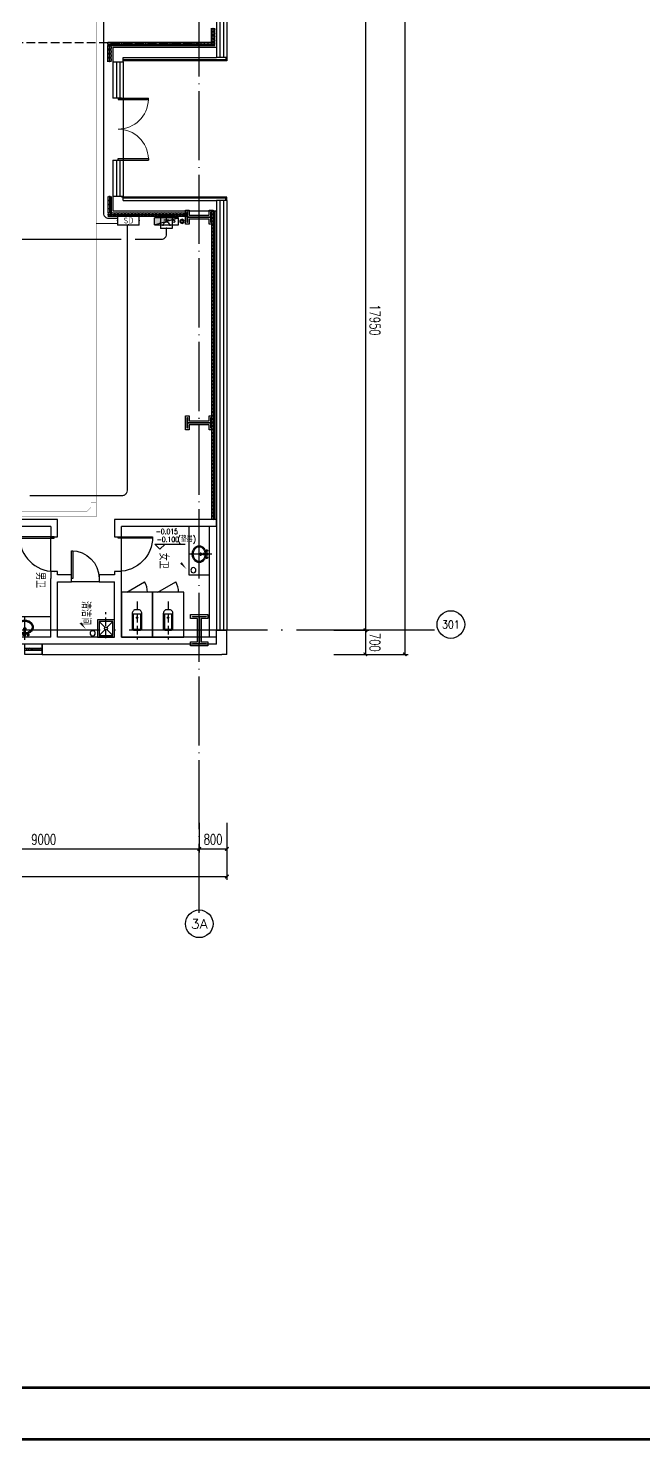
# Model space of a CAD drawing. Extents: x -1396510 to 1250330, y -1892470 to 1623980.
# Drawn here: x 814525 to 832344, y -1383328 to -1342457 of the extents above; entities that cross this region are included whole.
import ezdxf
from ezdxf.enums import TextEntityAlignment as Align

# ---------------------------------------------------------------- set-up
doc = ezdxf.new("R2010")
doc.units = 0
doc.header["$LTSCALE"] = 1000
doc.header["$MEASUREMENT"] = 0
for name, pattern in [('10平面$1$DOTE', [2.42, 2, -0.2, 0.02, -0.2]), ('DASH', [0.35, 0.25, -0.1]), ('DOTE', [2.42, 2, -0.2, 0.02, -0.2])]:
    doc.linetypes.add(name, pattern=pattern)
doc.layers.get('Defpoints').update_dxf_attribs({"color": 210})
for name, color, linetype in [('0-cxFrame', 155, 'Continuous'), ('10平面$0$WINDOW', 4, 'Continuous'), ('10平面$1$A-AXIS-DOTE', 14, '10平面$1$DOTE'), ('A-AXIS-D', 1, 'Continuous'), ('A-AXIS-DOTE', 14, 'DOTE'), ('A-AXIS-SYMB', 3, 'Continuous'), ('A-CURTAIN', 134, 'Continuous'), ('A-HATCH-2', 251, 'Continuous'), ('A-HRAIL', 173, 'Continuous'), ('A-LIN-V', 9, 'Continuous'), ('A-TEXT', 61, 'Continuous'), ('A-WC', 223, 'Continuous'), ('A-WINDOW', 140, 'Continuous'), ('AS-COLN', 6, 'Continuous'), ('AS-WALL', 40, 'Continuous'), ('CABLETRAY_FIRE', 1, 'DASH'), ('CURTWALL', 4, 'Continuous'), ('EQUIP-消防', 3, 'Continuous'), ('EQUIP-箱柜', 3, 'Continuous'), ('SB_ZF消火栓', 10, 'Continuous'), ('SB_ZF消火栓M', 10, 'Continuous'), ('WINDOW', 4, 'Continuous'), ('WIRE-照明', 1, 'Continuous'), ('建-标高', 3, 'Continuous'), ('建-门', 4, 'Continuous')]:
    doc.layers.add(name, color=color, linetype=linetype)
doc.layers.add('0-cxText', color=131, linetype='Continuous', lineweight=25)
doc.layers.add('LG-ZF消防', color=1, linetype='Continuous', lineweight=60)
doc.layers.add('A-云线2', color=3, linetype='Continuous', plot=False)
doc.styles.add('_TCH_AXIS', font='COMPLEX', dxfattribs={"bigfont": 'GBCBIG'})
doc.styles.add('_TCH_DIM_T3', font='SIMPLEX', dxfattribs={"width": 0.705882, "bigfont": 'GBCBIG'})
doc.styles.add('_TCH_WINDOW', font='SIMPLEX', dxfattribs={"height": 3.5, "bigfont": 'GBCBIG'})
doc.styles.add('_TEL_ATTDEF', font='GBENOR', dxfattribs={"width": 0.8, "height": 3, "bigfont": 'GBCBIG'})
doc.styles.add('_TEL_DIM', font='SIMPLEX', dxfattribs={"width": 0.8, "height": 3.5, "bigfont": 'HZTXT'})
doc.styles.add('A-DIM_T3', font='SIMPLEX', dxfattribs={"width": 0.705882, "bigfont": 'GBCBIG'})
doc.styles.add('A-STANDARD', font='SIMPLEX', dxfattribs={"bigfont": 'GBCBIG'})
doc.styles.add('cx_tuming', font='simhei.ttf')
doc.styles.add('cx_tuqian1', font='')
doc.styles.get("Standard").update_dxf_attribs({"font": 'gbenor.shx', "bigfont": 'gbcbig.shx'})
doc.styles.add('TG_LINETYPE', font='SIMPLEX', dxfattribs={"width": 0.8, "height": 3, "bigfont": 'HZTXT'})
doc.styles.add('黑体', font='simhei.ttf', dxfattribs={"height": 12})
doc.styles.get('cx_tuqian1').set_extended_font_data('SimSun')
doc.linetypes.add('TG_XP', pattern='A,1,-0.3,["XP",TG_LINETYPE,S=0.1,R=0,X=-0.6,Y=-0.15],0', length=1.3)
doc.dimstyles.new('_TCH_ARCH&&100', dxfattribs={"dimtxt": 297.5, "dimasz": 100, "dimexe": 100, "dimexo": 100, "dimgap": 126.25, "dimtad": 1, "dimdec": 0, "dimzin": 0, "dimdsep": 46, "dimtxsty": '_TCH_DIM_T3', "dimblk": 'ARCHTICK', "dimcen": 0.09, "dimclrt": 7, "dimazin": 2, "dimtfac": 1, "dimtdec": 0, "dimtix": 1, "dimtmove": 2, "dimatfit": 3, "dimfxl": 0, "dimtolj": 1, "dimtzin": 0, "dimarcsym": 0})
doc.dimstyles.new('A-DIM&&100', dxfattribs={"dimtxt": 297.5, "dimasz": 100, "dimexe": 100, "dimexo": 100, "dimgap": 126.25, "dimtad": 1, "dimdec": 0, "dimzin": 0, "dimdsep": 46, "dimtxsty": 'A-DIM_T3', "dimblk": 'ARCHTICK', "dimcen": 0.09, "dimclrt": 7, "dimazin": 2, "dimtfac": 1, "dimtdec": 0, "dimtix": 1, "dimtmove": 2, "dimatfit": 3, "dimfxl": 0, "dimtolj": 1, "dimtzin": 0, "dimarcsym": 0})

# ---------------------------------------------------------------- blocks, each defined once
blk = doc.blocks.new('_ArchTick')
at = {"color": 0, "linetype": 'ByBlock', "const_width": 0.4}
blk.add_lwpolyline([(-0.5, -0.5), (0.5, 0.5)], dxfattribs=at)
blk = doc.blocks.new('*D507')
at = {"layer": 'A-AXIS-D', "color": 0, "lineweight": -2, "transparency": 16777216}
for p, q in [((187894, -53850), (188910, -53850)), ((188810, -53850), (188810, -71800)), ((187894, -71800), (188910, -71800))]:
    blk.add_line(p, q, dxfattribs=at)
at = {"layer": 'Defpoints', "color": 0, "transparency": 16777216}
for p in [(187794, -53850), (187794, -71800), (188810, -71800)]:
    blk.add_point(p, dxfattribs=at)
at = {"layer": 'A-AXIS-D', "color": 0, "lineweight": -2, "transparency": 16777216, "xscale": 100, "yscale": 100, "zscale": 100}
for p, rotation in [((188810, -53850), 90), ((188810, -71800), 270)]:
    blk.add_blockref('_ArchTick', p, dxfattribs=dict(at, rotation=rotation))
at = {"layer": 'A-AXIS-D', "color": 7, "transparency": 16777216, "insert": (189085, -62825), "char_height": 297.5, "attachment_point": 5, "rotation": 270, "style": 'A-DIM_T3'}
blk.add_mtext('\\A1;17950', dxfattribs=at)
blk = doc.blocks.new('*D508')
at = {"layer": 'A-AXIS-D', "color": 0, "lineweight": -2, "transparency": 16777216}
for p, q in [((187894, -71800), (188910, -71800)), ((188810, -71800), (188810, -72500)), ((187894, -72500), (188910, -72500))]:
    blk.add_line(p, q, dxfattribs=at)
at = {"layer": 'Defpoints', "color": 0, "transparency": 16777216}
for p in [(187794, -71800), (187794, -72500), (188810, -72500)]:
    blk.add_point(p, dxfattribs=at)
at = {"layer": 'A-AXIS-D', "color": 0, "lineweight": -2, "transparency": 16777216, "xscale": 100, "yscale": 100, "zscale": 100}
for p, rotation in [((188810, -71800), 90), ((188810, -72500), 270)]:
    blk.add_blockref('_ArchTick', p, dxfattribs=dict(at, rotation=rotation))
at = {"layer": 'A-AXIS-D', "color": 7, "transparency": 16777216, "insert": (189085, -72150), "char_height": 297.5, "attachment_point": 5, "rotation": 270, "style": 'A-DIM_T3'}
blk.add_mtext('\\A1;700', dxfattribs=at)
blk = doc.blocks.new('清洁间')
at = {"layer": 'A-AXIS-DOTE', "color": 0, "linetype": 'DASH'}
blk.add_lwpolyline([(2044571, 1694020), (2045331, 1694020)], dxfattribs=at)
at = {"layer": 'A-WC', "color": 0}
for points in [[(2045106, 1693770), (2045106, 1694270), (2044606, 1694270), (2044606, 1693770)], [(2045056, 1693820), (2045056, 1694220), (2044656, 1694220), (2044656, 1693820)]]:
    blk.add_lwpolyline(points, close=True, dxfattribs=at)
for points in [[(2044828, 1694048), (2044656, 1694220)], [(2044884, 1694048), (2045056, 1694220)], [(2044656, 1693820), (2044828, 1693991)], [(2045056, 1693820), (2044884, 1693991)]]:
    blk.add_lwpolyline(points, dxfattribs=at)
blk.add_circle((2044856, 1694020), 40, dxfattribs=at)
blk = doc.blocks.new('厕卫')
at = {"layer": 'A-AXIS-DOTE', "color": 0, "linetype": 'DASH'}
blk.add_line((50, -823), (50, 272), dxfattribs=at)
at = {"layer": 'A-WC', "color": 0}
for p, q in [((-60, -40), (-60, -470)), ((150, -30), (-50, -30)), ((160, -470), (160, -40)), ((190, -470), (-90, -470)), ((350, -1097), (-170, -1397))]:
    blk.add_line(p, q, dxfattribs=at)
blk.add_lwpolyline([(-400, 203), (-400, -1097), (500, -1097), (500, 203)], close=True, dxfattribs=at)
blk.add_lwpolyline([(190, -40, 0.414214), (150, 0), (-50, 0, 0.414214), (-90, -40), (-90, -480, 0.414214), (20, -590), (80, -590, 0.414214), (190, -480)], format="xyb", close=True, dxfattribs=at)
blk.add_circle((50, -359), 20, dxfattribs=at)
for centre, radius, start, end in [((-50, -40), 10, 90, 180), ((150, -40), 10, 0, 90), ((350, -1097), 600, 180, 209.9999)]:
    blk.add_arc(centre, radius, start, end, dxfattribs=at)
for p in [(50, 0), (50, -359)]:
    blk.add_point(p, dxfattribs=at)
blk = doc.blocks.new('$lvtry$00000224')
at = {"color": 0}
for p, q in [((-363, 0), (-363, -300)), ((-338, 0), (-363, 0)), ((-338, -300), (-363, -300)), ((-338, 0), (-338, -300)), ((337, 0), (337, -300)), ((362, 0), (337, 0)), ((362, -300), (337, -300)), ((362, 0), (362, -300))]:
    blk.add_line(p, q, dxfattribs=at)
at = {"color": 0, "elevation": 0}
blk.add_lwpolyline([(-205, -131), (-205, 0), (205, 0), (205, -131, 0.268068), (51, -263, -0.317765), (0, -300, -0.317765), (-51, -263, 0.268068)], format="xyb", close=True, dxfattribs=at)
at = {"color": 0}
blk.add_circle((0, -182, 0), 20, dxfattribs=at)
for centre, radius, start, end in [((-152, -115, 0), 10, 114.1084, 248.1394), ((5, -466, 0), 395, 66.6675, 114.1084), ((-243, -341, 0), 233, 19.2639, 68.1394), ((0, -256, 0), 24, 199.2639, 269.4998), ((0, -256, 0), 24, 270.5002, 340.7361), ((243, -341, 0), 233, 110.4941, 160.7361), ((158, -113, 0), 10, 290.4941, 66.6675)]:
    blk.add_arc(centre, radius, start, end, dxfattribs=at)
blk.add_point((0, -182, 0), dxfattribs=at)
at = {"layer": 'A-AXIS-DOTE', "color": 0}
blk.add_lwpolyline([(0, 153), (0, -367)], dxfattribs=at)
blk = doc.blocks.new('小便器')
at = {"layer": 'A-WC', "color": 8, "xscale": -1, "rotation": 89.99999999999999}
blk.add_blockref('$lvtry$00000224', (2044606, 1695654), dxfattribs=at)
blk = doc.blocks.new('45345')
at = {"layer": 'A-WC'}
h = blk.add_hatch(dxfattribs=at)
h.set_pattern_fill('ANSI31', color=0, scale=10)
h.set_pattern_definition([(30, (40598742844.535, 3385776346.45), (-7.9375, 13.74815), [])])
edge = h.paths.add_edge_path()
edge.add_arc((40598742441.347763, 3385774511.717568), 50, 0, 360)
at = {"layer": 'A-WC', "color": 0}
blk.add_circle((40598742441.347763, 3385774511.717568), 50, dxfattribs=at)
blk = doc.blocks.new('343243')
at = {"layer": '10平面$1$A-AXIS-DOTE', "color": 0}
blk.add_lwpolyline([(-137039, 783550), (-137039, 784210)], dxfattribs=at)
at = {"layer": 'A-WC', "color": 0}
for p, q in [((-137039, 783830), (-137039, 783920)), ((-137176, 783694), (-137103, 783694)), ((-137139, 783657), (-137139, 783731)), ((-137084, 783875), (-136994, 783875)), ((-137071, 783707), (-137056, 783814)), ((-137064, 783668), (-137071, 783707)), ((-137064, 783668), (-137056, 783814)), ((-137064, 783668), (-137014, 783668)), ((-137063, 783687), (-137015, 783687)), ((-137056, 783814), (-137022, 783814)), ((-137056, 783804), (-137022, 783804)), ((-137014, 783668), (-137022, 783814)), ((-137008, 783707), (-137022, 783814)), ((-137014, 783668), (-137008, 783707)), ((-136976, 783694), (-136903, 783694)), ((-136939, 783657), (-136939, 783731))]:
    blk.add_line(p, q, dxfattribs=at)
for points in [[(-137069, 783721, -0.055034), (-137132, 783735, -0.088849), (-137208, 783776, -0.104988), (-137263, 783843, -0.12017), (-137282, 783920, -0.12017), (-137263, 783997, -0.104988), (-137208, 784064, -0.088849), (-137132, 784105, -0.080052), (-137039, 784120, -0.080052)], [(-137065, 783751, -0.056066), (-137123, 783763, -0.088849), (-137190, 783800, -0.104988), (-137237, 783857, -0.12017), (-137252, 783920, -0.12017), (-137237, 783983, -0.104988), (-137190, 784040, -0.088849), (-137123, 784077, -0.080052), (-137039, 784090, -0.080052)], [(-137039, 784120, -0.080052), (-136946, 784105, -0.088849), (-136870, 784064, -0.104988), (-136815, 783997, -0.12017), (-136796, 783920, -0.12017), (-136815, 783843, -0.104988), (-136870, 783776, -0.088849), (-136946, 783735, -0.055034), (-137010, 783721, -0.080052)], [(-137039, 784090, -0.080052), (-136956, 784077, -0.088849), (-136889, 784040, -0.104988), (-136842, 783983, -0.12017), (-136826, 783920, -0.12017), (-136842, 783857, -0.104988), (-136889, 783800, -0.088849), (-136956, 783763, -0.056066), (-137014, 783751, -0.080052)]]:
    blk.add_lwpolyline(points, format="xyb", dxfattribs=at)
for centre, radius in [((-137039, 783875), 30), ((-137139, 783694), 25), ((-137139, 783694), 15), ((-137039, 783875), 20), ((-136939, 783694), 25), ((-136939, 783694), 15)]:
    blk.add_circle(centre, radius, dxfattribs=at)
for centre, start, end in [((-137040, 783695), 80.5252, 279.4748), ((-137038, 783695), 260.5252, 99.4748)]:
    blk.add_arc(centre, 7.19, start, end, dxfattribs=at)
blk = doc.blocks.new('*U14')
at = {"color": 0}
blk.add_lwpolyline([(500, 0), (500, 1000), (460, 1000), (460, 0)], close=True, dxfattribs=at)
blk.add_arc((500, 0), 1000, 90, 180, dxfattribs=at)
blk = doc.blocks.new('*U13')
at = {"color": 0, "xscale": 0.001, "yscale": 0.001, "zscale": 0.001}
blk.add_blockref('*U14', (0, 0), dxfattribs=at)
blk = doc.blocks.new('*U16')
at = {"color": 0}
blk.add_lwpolyline([(400, 0), (400, 800), (360, 800), (360, 0)], close=True, dxfattribs=at)
blk.add_arc((400, 0), 800, 90, 180, dxfattribs=at)
blk = doc.blocks.new('*U15')
at = {"color": 0, "xscale": 0.00125, "yscale": 0.00125, "zscale": 0.00125}
blk.add_blockref('*U16', (0, 0), dxfattribs=at)
blk = doc.blocks.new('G$CA7A27C8F')
at = {"layer": 'A-AXIS-DOTE', "color": 8}
blk.add_lwpolyline([(2222, -4363), (1702, -4363)], dxfattribs=at)
at = {"layer": 'A-AXIS-SYMB', "color": 8}
for points in [[(-426, 1047, 0, 0, 0), (104, 1517, 0, 64, 0), (-76, 1358, 0, 0, 0)], [(1310, -1863, 0, 0, 0), (1840, -1393, 0, 64, 0), (1660, -1552, 0, 0, 0)], [(364, -3083, 0, 0, 0), (980, -3473, 0, 64, 0), (777, -3344, 0, 0, 0)]]:
    blk.add_lwpolyline(points, format="xyseb", dxfattribs=at)
at = {"layer": 'A-LIN-V', "color": 8}
blk.add_line((2070, 2187), (-1130, 2187), dxfattribs=at)
at = {"layer": 'A-WC', "color": 8}
for p, q in [((1470, -3913), (1470, -2413)), ((2070, -4700), (1770, -4700)), ((1770, -4700), (1770, -4725)), ((2070, -4725), (1770, -4725))]:
    blk.add_line(p, q, dxfattribs=at)
at = {"layer": 'A-WC'}
blk.add_line((2070, -4700), (2070, -4725), dxfattribs=at)
at = {"layer": 'A-WC', "color": 8}
blk.add_lwpolyline([(-1130, 1587), (270, 1587), (270, 2187), (270, 2187)], dxfattribs=at)
at = {"layer": 'A-WC', "color": 8, "elevation": 0}
blk.add_lwpolyline([(1939, -4568), (2070, -4568), (2070, -4158), (1939, -4158, -0.268068), (1806, -4312, 0.317765), (1770, -4363, 0.317765), (1806, -4414, -0.268068)], format="xyb", close=True, dxfattribs=at)
at = {"layer": 'A-WC', "color": 8}
blk.add_circle((1888, -4363, 0), 20, dxfattribs=at)
for centre, radius, start, end in [((1814, -4363, 0), 24, 109.2639, 179.4998), ((1814, -4363, 0), 24, 180.5002, 250.7361), ((1729, -4120, 0), 233, 289.2639, 339.5059), ((1729, -4606, 0), 233, 21.8606, 70.7361), ((1957, -4205, 0), 10, 23.3325, 159.5059), ((1603, -4358, 0), 395, 335.8916, 23.3325), ((1955, -4515, 0), 10, 201.8606, 335.8916)]:
    blk.add_arc(centre, radius, start, end, dxfattribs=at)
blk.add_point((1888, -4363, 0), dxfattribs=at)
at = {"layer": 'AS-WALL'}
for p, q in [((-1330, 2387), (-1330, -563)), ((-1130, 2387), (-1330, 2387)), ((-1130, 2387), (-1130, -363)), ((2070, 2387), (2070, -363)), ((2270, 2387), (2070, 2387)), ((2270, 2387), (2270, -463)), ((-830, -363), (-1130, -363)), ((-830, -563), (-830, -363)), ((370, -363), (170, -363)), ((170, -363), (170, -563)), ((2070, -363), (370, -363)), ((-1330, -563), (-830, -563)), ((170, -563), (270, -563)), ((270, -563), (270, -1013)), ((470, -1013), (470, -563)), ((2070, -563), (470, -563)), ((2070, -563), (2070, -2213)), ((2270, -463), (2270, -2313)), ((270, -1013), (470, -1013)), ((470, -1813), (270, -1813)), ((270, -1813), (270, -2213)), ((470, -2213), (470, -1813)), ((-1330, -2213), (-1330, -3963)), ((-830, -2213), (-1330, -2213)), ((-1130, -2413), (-1130, -3913)), ((-1130, -2413), (-830, -2413)), ((-830, -2413), (-830, -2213)), ((270, -2213), (170, -2213)), ((170, -2213), (170, -2413)), ((170, -2413), (370, -2413)), ((2070, -2413), (370, -2413)), ((2070, -2213), (470, -2213)), ((2070, -2413), (2070, -3913)), ((2270, -2313), (2270, -3963)), ((-1330, -3963), (-1330, -7213)), ((170, -3913), (-1130, -3913)), ((170, -4013), (-1130, -4013)), ((-1130, -4013), (-1130, -7013)), ((170, -4013), (170, -3913)), ((2070, -3913), (1470, -3913)), ((1470, -4013), (1470, -3913)), ((2070, -4013), (1470, -4013)), ((2070, -4013), (2070, -7013)), ((2270, -3963), (2270, -7213)), ((2270, -7213), (-1330, -7213)), ((2070, -7013), (-1130, -7013))]:
    blk.add_line(p, q, dxfattribs=at)
at = {"layer": '建-门'}
for p, q in [((170, -363), (-830, -363)), ((470, -1013), (470, -1813)), ((170, -2413), (-830, -2413))]:
    blk.add_line(p, q, dxfattribs=at)
at = {"color": 8}
for name, p, rotation in [('厕卫', (1866, 1037), 270), ('厕卫', (1866, 137), 270), ('厕卫', (-928, -4513), 90), ('小便器', (2046676, 1690591), 180), ('厕卫', (-928, -5413), 90), ('小便器', (2046676, 1689891), 180), ('厕卫', (-928, -6313), 90), ('小便器', (2046676, 1689191), 180)]:
    blk.add_blockref(name, p, dxfattribs=dict(at, rotation=rotation))
at = {"layer": 'A-HRAIL', "color": 8, "rotation": 180}
blk.add_blockref('清洁间', (2046676, 1693207), dxfattribs=at)
at = {"layer": 'A-LIN-V', "color": 8, "xscale": -1.5, "yscale": 1.5, "zscale": 1.5}
for p in [(60898113797, -5078660050), (60898115621, -5078662967), (60898115232, -5078665548)]:
    blk.add_blockref('45345', p, dxfattribs=at)
at = {"layer": 'A-WINDOW', "color": 8}
for p, rotation in [((-137370, 785805), 180), ((785700, 133876), 90)]:
    blk.add_blockref('343243', p, dxfattribs=dict(at, rotation=rotation))
at = {"layer": '建-门'}
for name, p, xscale, yscale, zscale, rotation in [('*U13', (-330, -463), 1000, -1000, 199.9999999999999, 180.0000000000208), ('*U15', (370, -1413), 800, -800, 199.9999999999998, 270), ('*U13', (-330, -2313), 1000, 1000, 200, 180.0000000000208)]:
    blk.add_blockref(name, p, dxfattribs=dict(at, xscale=xscale, yscale=yscale, zscale=zscale, rotation=rotation))
at = {"layer": 'A-TEXT', "color": 8, "style": '_TCH_WINDOW'}
for s, p in [('女卫', (-372, 733)), ('清洁间', (1028, -1515)), ('男卫', (191, -2836))]:
    blk.add_text(s, height=231.5, dxfattribs=at).set_placement(p)
blk = doc.blocks.new('4324324')
at = {"layer": 'A-HATCH-2', "color": 8, "linetype": 'DASH'}
blk.add_line((-313054, 565920), (-128854, 565920), dxfattribs=at)
blk = doc.blocks.new('w42343243')
at = {"layer": 'A-HATCH-2', "color": 8}
blk.add_lwpolyline([(-165104, 621070), (-164604, 621070), (-164604, 620958), (-164800, 620958), (-164800, 620282), (-164604, 620282), (-164604, 620170), (-165104, 620170), (-165104, 620282), (-164908, 620282), (-164908, 620958), (-165104, 620958)], close=True, dxfattribs=at)
at = {"layer": 'AS-COLN', "color": 3}
blk.add_lwpolyline([(-165054, 621020), (-164654, 621020), (-164654, 621008), (-164850, 621008), (-164850, 620232), (-164654, 620232), (-164654, 620220), (-165054, 620220), (-165054, 620232), (-164858, 620232), (-164858, 621008), (-165054, 621008)], close=True, dxfattribs=at)
blk = doc.blocks.new('nt66')
at = {"layer": 'A-HATCH-2', "color": 8}
blk.add_lwpolyline([(-195840, 766870), (-195440, 766870), (-195440, 766758), (-195586, 766758), (-195586, 766182), (-195440, 766182), (-195440, 766070), (-195840, 766070), (-195840, 766182), (-195694, 766182), (-195694, 766758), (-195840, 766758)], close=True, dxfattribs=at)
at = {"layer": 'AS-COLN'}
blk.add_lwpolyline([(-195790, 766820), (-195490, 766820), (-195490, 766808), (-195636, 766808), (-195636, 766132), (-195490, 766132), (-195490, 766120), (-195790, 766120), (-195790, 766132), (-195644, 766132), (-195644, 766808), (-195790, 766808)], close=True, dxfattribs=at)
blk = doc.blocks.new('42343')
at = {"rotation": 270}
for p in [(-895324, 365230), (-895324, 359280)]:
    blk.add_blockref('nt66', p, dxfattribs=at)
at = {"layer": 'A-WINDOW'}
blk.add_blockref('w42343243', (36000, -71700), dxfattribs=at)
blk = doc.blocks.new('A$C5D961328')
at = {"layer": 'SB_ZF消火栓'}
blk.add_hatch(color=256, dxfattribs=at).paths.add_polyline_path([(0, 40), (700, 40), (700, 240)])
for p, q in [((700, 240), (0, 240)), ((0, 240), (0, 40)), ((700, 240), (0, 40)), ((0, 40), (700, 40)), ((700, 240), (700, 40))]:
    blk.add_line(p, q, dxfattribs=at)
at = {"layer": 'SB_ZF消火栓', "color": 1}
blk.add_circle((140, 140), 32.5, dxfattribs=at)
blk = doc.blocks.new('we42342343234')
at = {"layer": 'LG-ZF消防'}
blk.add_circle((-129354, 560750), 50, dxfattribs=at)
at = {"layer": 'SB_ZF消火栓M', "rotation": 180}
blk.add_blockref('A$C5D961328', (-129454, 560890), dxfattribs=at)
blk = doc.blocks.new('*D5819')
at = {"layer": 'A-AXIS-D', "color": 0, "lineweight": -2, "transparency": 16777216}
for p, q in [((175000, -77370), (175000, -78228)), ((184000, -77370), (184000, -78228)), ((175000, -78128), (184000, -78128))]:
    blk.add_line(p, q, dxfattribs=at)
at = {"layer": 'Defpoints', "color": 0, "transparency": 16777216}
for p in [(175000, -77270), (184000, -77270), (184000, -78128)]:
    blk.add_point(p, dxfattribs=at)
at = {"layer": 'A-AXIS-D', "color": 0, "lineweight": -2, "transparency": 16777216, "xscale": 100, "yscale": 100, "zscale": 100, "rotation": 180}
blk.add_blockref('_ArchTick', (175000, -78128), dxfattribs=at)
at = {"layer": 'A-AXIS-D', "color": 0, "lineweight": -2, "transparency": 16777216, "xscale": 100, "yscale": 100, "zscale": 100}
blk.add_blockref('_ArchTick', (184000, -78128), dxfattribs=at)
at = {"layer": 'A-AXIS-D', "color": 7, "transparency": 16777216, "insert": (179500, -77853), "char_height": 297.5, "attachment_point": 5, "style": '_TCH_DIM_T3'}
blk.add_mtext('\\A1;9000', dxfattribs=at)
blk = doc.blocks.new('*D5820')
at = {"layer": 'A-AXIS-D', "color": 0, "lineweight": -2, "transparency": 16777216}
for p, q in [((184000, -77370), (184000, -78228)), ((184800, -77370), (184800, -78228)), ((184000, -78128), (184800, -78128))]:
    blk.add_line(p, q, dxfattribs=at)
at = {"layer": 'Defpoints', "color": 0, "transparency": 16777216}
for p in [(184000, -77270), (184800, -77270), (184800, -78128)]:
    blk.add_point(p, dxfattribs=at)
at = {"layer": 'A-AXIS-D', "color": 0, "lineweight": -2, "transparency": 16777216, "xscale": 100, "yscale": 100, "zscale": 100, "rotation": 180}
blk.add_blockref('_ArchTick', (184000, -78128), dxfattribs=at)
at = {"layer": 'A-AXIS-D', "color": 0, "lineweight": -2, "transparency": 16777216, "xscale": 100, "yscale": 100, "zscale": 100}
blk.add_blockref('_ArchTick', (184800, -78128), dxfattribs=at)
at = {"layer": 'A-AXIS-D', "color": 7, "transparency": 16777216, "insert": (184400, -77853), "char_height": 297.5, "attachment_point": 5, "style": '_TCH_DIM_T3'}
blk.add_mtext('\\A1;800', dxfattribs=at)
blk = doc.blocks.new('*D5829')
at = {"layer": 'A-AXIS-D', "color": 0, "lineweight": -2, "transparency": 16777216}
for p, q in [((188154, 700), (190050, 700)), ((189950, 700), (189950, -72500)), ((188154, -72500), (190050, -72500))]:
    blk.add_line(p, q, dxfattribs=at)
at = {"layer": 'Defpoints', "color": 0, "transparency": 16777216}
for p in [(188054, 700), (188054, -72500), (189950, -72500)]:
    blk.add_point(p, dxfattribs=at)
at = {"layer": 'A-AXIS-D', "color": 0, "lineweight": -2, "transparency": 16777216, "xscale": 100, "yscale": 100, "zscale": 100}
for p, rotation in [((189950, 700), 90), ((189950, -72500), 270)]:
    blk.add_blockref('_ArchTick', p, dxfattribs=dict(at, rotation=rotation))
at = {"layer": 'A-AXIS-D', "color": 7, "transparency": 16777216, "insert": (190225, -35900), "char_height": 297.5, "attachment_point": 5, "rotation": 270, "style": '_TCH_DIM_T3'}
blk.add_mtext('\\A1;73200', dxfattribs=at)
blk = doc.blocks.new('*D5830')
at = {"layer": 'A-AXIS-D', "color": 0, "lineweight": -2, "transparency": 16777216}
for p, q in [((-900, -77470), (-900, -79028)), ((184800, -77470), (184800, -79028)), ((-900, -78928), (184800, -78928))]:
    blk.add_line(p, q, dxfattribs=at)
at = {"layer": 'Defpoints', "color": 0, "transparency": 16777216}
for p in [(-900, -77370), (184800, -77370), (184800, -78928)]:
    blk.add_point(p, dxfattribs=at)
at = {"layer": 'A-AXIS-D', "color": 0, "lineweight": -2, "transparency": 16777216, "xscale": 100, "yscale": 100, "zscale": 100, "rotation": 180}
blk.add_blockref('_ArchTick', (-900, -78928), dxfattribs=at)
at = {"layer": 'A-AXIS-D', "color": 0, "lineweight": -2, "transparency": 16777216, "xscale": 100, "yscale": 100, "zscale": 100}
blk.add_blockref('_ArchTick', (184800, -78928), dxfattribs=at)
at = {"layer": 'A-AXIS-D', "color": 7, "transparency": 16777216, "insert": (91950, -78653), "char_height": 297.5, "attachment_point": 5, "style": '_TCH_DIM_T3'}
blk.add_mtext('\\A1;185700', dxfattribs=at)
blk = doc.blocks.new('*U52')
at = {"color": 0}
for p, q in [((-250, 150), (250, 150)), ((250, 30), (-250, 30)), ((-250, -30), (-190, 30)), ((-190, -30), (-130, 30)), ((-130, -30), (-70, 30)), ((-70, -30), (-10, 30)), ((-10, -30), (50, 30)), ((50, -30), (110, 30)), ((110, -30), (170, 30)), ((170, -30), (230, 30)), ((250, -30), (-250, -30)), ((-250, -150), (250, -150))]:
    blk.add_line(p, q, dxfattribs=at)
for points in [[(-250, -150), (-250, 150)], [(250, -150), (250, 150)]]:
    blk.add_lwpolyline(points, dxfattribs=at)
blk = doc.blocks.new('*U51')
at = {"color": 0, "xscale": 0.001999999996058992, "yscale": 0.003333333333333334, "zscale": 0.001999999996058992}
blk.add_blockref('*U52', (0, 0), dxfattribs=at)
blk = doc.blocks.new('10平面$0$$DorLib2D$00000002')
for p, q in [((-0.5, 0), (-0.5, 0.4875)), ((-0.475, 0.4875), (-0.5, 0.4875)), ((-0.475, 0), (-0.475, 0.4875)), ((0.475, 0), (0.475, 0.4875)), ((0.475, 0.4875), (0.5, 0.4875)), ((0.5, 0), (0.5, 0.4875)), ((-0.5, 0), (-0.475, 0)), ((0.5, 0), (0.475, 0))]:
    blk.add_line(p, q)
at = {"lineweight": 13}
for centre, start, end in [((-0.4875, 0), 0, 88.53072), ((0.4875, 0), 91.46928, 180)]:
    blk.add_arc(centre, 0.4875, start, end, dxfattribs=at)
blk = doc.blocks.new('99平面图例外参$0$$LinePat$圆环')
for points in [[(0, 150), (300, 150)], [(0, 0), (300, 0)], [(0, -150), (300, -150)]]:
    blk.add_lwpolyline(points)
at = {"color": 0}
blk.add_circle((150, 0), 150, dxfattribs=at)
blk = doc.blocks.new('$equip$00002656')
for p, q in [((-0.5, 1), (-0.5, 0)), ((0.5, 1), (-0.5, 1)), ((-0.5, 0), (0.5, 0)), ((-0.22, 0.33), (0.22, 0.33)), ((0, 0.5), (0, 0.15)), ((0.5, 0), (0.5, 1))]:
    blk.add_line(p, q)
at = {"const_width": 0.0571}
blk.add_lwpolyline([(-0.5, 1), (0.5, 1), (0.5, 0), (-0.5, 0), (-0.5, 1), (0.5, 1)], dxfattribs=at)
blk.add_arc((0, 0.8), 0.3, 180, 0)
for p in [(-0.5, 0.5), (0, 1), (0, 0), (0.5, 0.5)]:
    blk.add_point(p)
at = {"color": 7, "flags": 1}
for tag, height, p in [('A', 0.00002, (0, 0)), ('B', 0.4, (0.76, 0.29))]:
    blk.add_attdef(tag, text='', height=height, dxfattribs=at).set_placement(p, align=Align.MIDDLE_CENTER)
blk = doc.blocks.new('$equip$00002708')
for p, q in [((-0.75, 0.6), (-0.75, 0)), ((0.75, 0.6), (-0.75, 0.6)), ((-0.75, 0), (0.75, 0)), ((0.75, 0), (0.75, 0.6))]:
    blk.add_line(p, q)
at = {"const_width": 0.0571}
blk.add_lwpolyline([(-0.75, 0.6), (-0.75, 0), (0.75, 0), (0.75, 0.6), (-0.75, 0.6), (-0.75, 0)], dxfattribs=at)
for p in [(-0.75, 0.3), (0, 0.6), (0, 0), (0.75, 0.3)]:
    blk.add_point(p)
at = {"color": 7, "style": '_TEL_DIM', "flags": 1}
for tag in ['REMARK', 'A']:
    blk.add_attdef(tag, text='', height=0.4, dxfattribs=at).set_placement((0, 0), align=Align.MIDDLE_CENTER)
at = {"color": 7, "style": '_TEL_DIM'}
blk.add_attdef('$TEXT$', text='', height=0.4, dxfattribs=at).set_placement((0, 0.3), align=Align.MIDDLE_CENTER)
blk = doc.blocks.new('TK22.A0+2 L(Dragon)')
at = {"layer": '0-cxFrame', "color": 7, "const_width": 0.5}
blk.add_lwpolyline([(0, 0), (-1783, 0), (-1783, 841), (0, 841)], close=True, dxfattribs=at)
at = {"layer": '0-cxFrame', "const_width": 0.5}
blk.add_lwpolyline([(-80, 10), (-1763, 10), (-1763, 831), (-80, 831)], close=True, dxfattribs=at)
at = {"style": '黑体', "flags": 4}
blk.add_attdef('图幅', text='', height=3.3, dxfattribs=at).set_placement((-40, 3), align=Align.RIGHT)
at = {"layer": '0-cxText', "flags": 4}
for tag, height, style, p in [('建设单位', 3.5, 'cx_tuming', (-45, 240)), ('项目名称', 3.5, 'cx_tuming', (-45, 210)), ('子项名称', 3.5, 'cx_tuming', (-45, 180)), ('工程编号', 3.3, 'cx_tuqian1', (-35, 165)), ('图名1', 3.5, 'cx_tuming', (-45, 87)), ('图名2', 3.5, 'cx_tuming', (-45, 79)), ('图名3', 3.5, 'cx_tuming', (-45, 71)), ('出图日期', 3.3, 'cx_tuqian1', (-39, 60)), ('专业', 3.3, 'cx_tuqian1', (-55, 52)), ('图号', 3.3, 'cx_tuqian1', (-55, 44)), ('版次', 3.3, 'cx_tuqian1', (-20, 44))]:
    blk.add_attdef(tag, text='', height=height, dxfattribs=dict(at, style=style)).set_placement(p, align=Align.MIDDLE)
at = {"layer": 'Defpoints', "color": 6, "flags": 4}
for tag, height, style, p in [('tufu', 3.3, '黑体', (-12, 12)), ('dwfname', 4, 'cx_tuqian1', (-80, 3))]:
    blk.add_attdef(tag, text='', height=height, dxfattribs=dict(at, style=style)).set_placement(p, align=Align.RIGHT)
blk = doc.blocks.new('世赫3#厂房一层0821')
at = {"layer": '10平面$0$WINDOW'}
blk.add_line((181800, -56401.5), (181800, -58201.5), dxfattribs=at)
at = {"layer": 'A-AXIS-D'}
for centre in [(191283.7, -71635.7), (184000, -80296)]:
    blk.add_circle(centre, 400, dxfattribs=at)
at = {"layer": 'A-AXIS-DOTE', "color": 8}
blk.add_line((184000, -79980), (184000, 5514), dxfattribs=at)
at = {"layer": 'A-AXIS-DOTE', "color": 8, "ltscale": 2}
blk.add_line((190814.2, -71800), (-5155.8, -71800), dxfattribs=at)
at = {"layer": 'A-CURTAIN'}
for points in [[(184800, -55230), (184800, -55330), (181800, -55330)], [(184770, -55230), (184770, -55300), (181800, -55300)], [(184800, -59370), (184800, -59270), (181750, -59270)], [(184770, -59370), (184770, -59300), (181800, -59300)]]:
    blk.add_lwpolyline(points, dxfattribs=at)
at = {"layer": 'AS-WALL'}
for p, q in [((181500, -54930), (184500, -54930)), ((181500, -54930), (181500, -55350)), ((184500, -54930), (184500, -55230)), ((181500, -55350), (181800, -55350)), ((181800, -55230), (184500, -55230)), ((181800, -55350), (181800, -55230)), ((181800, -59250), (181500, -59250)), ((181500, -59250), (181500, -59670)), ((181800, -59370), (181800, -59250)), ((181500, -59670), (184500, -59670)), ((181800, -59370), (184500, -59370)), ((184500, -72200), (184500, -71800)), ((184500, -71800), (184800, -71800)), ((184800, -72200), (184800, -71800)), ((184500, -72200), (179450, -72200)), ((179450, -72200), (179450, -72500)), ((184800, -72200), (184800, -72200)), ((184800, -72500), (184800, -72200)), ((179450, -72500), (184650, -72500)), ((184800, -72500), (184650, -72500))]:
    blk.add_line(p, q, dxfattribs=at)
at = {"layer": 'CURTWALL'}
for p, q in [((184500, -26380), (184500, -55230)), ((184600, -26380), (184600, -55230)), ((184700, -26380), (184700, -55230)), ((184800, -26380), (184800, -55230)), ((184800, -55230), (184500, -55230)), ((184500, -59370), (184500, -59520)), ((184800, -59370), (184500, -59370)), ((184500, -59520), (184500, -71800)), ((184600, -59370), (184600, -59520)), ((184600, -59520), (184600, -71800)), ((184700, -59370), (184700, -59520)), ((184700, -59520), (184700, -71800)), ((184800, -59370), (184800, -59520)), ((184800, -59520), (184800, -71800)), ((184800, -71800), (184500, -71800))]:
    blk.add_line(p, q, dxfattribs=at)
at = {"layer": 'WINDOW'}
for p, q in [((181500, -55350), (181500, -56401.5)), ((181600, -55350), (181600, -56401.5)), ((181700, -55350), (181700, -56401.5)), ((181800, -55350), (181800, -56401.5)), ((181750, -56401.5), (181500, -56401.5)), ((181500, -58201.5), (181800, -58201.5)), ((181500, -58201.5), (181500, -59250)), ((181600, -58201.5), (181600, -59250)), ((181700, -58201.5), (181700, -59250)), ((181800, -58201.5), (181800, -59250))]:
    blk.add_line(p, q, dxfattribs=at)
at = {"layer": '建-标高', "color": 8}
for p, q in [((182862.6, -69456.9), (182712.6, -69306.9)), ((182712.6, -69306.9), (183592.6, -69306.9)), ((182862.6, -69456.9), (183012.6, -69306.9))]:
    blk.add_line(p, q, dxfattribs=at)
at = {"color": 8, "rotation": 270}
blk.add_blockref('G$CA7A27C8F', (182112.9, -69930.4), dxfattribs=at)
at = {"layer": '10平面$0$WINDOW', "xscale": -1800, "yscale": 1800, "zscale": 300, "rotation": 270.0000000014825}
blk.add_blockref('10平面$0$$DorLib2D$00000002', (181650, -57301.5), dxfattribs=at)
at = {"layer": 'A-HRAIL', "yscale": 0.3333333333111111, "zscale": 0.3333333333111111}
for p, xscale, rotation in [((184400, -54483), 0.3333686689155855, 90), ((184400, -54583), 0.3333686689155855, 90), ((184400, -54683), 0.3333686689155855, 90), ((184400, -54783), 0.3333686689155855, 90), ((181400, -55000.5), 0.3916666671966327, 90), ((181400, -55118), 0.3916666671966327, 90), ((181400, -55235.5), 0.3916666671966327, 90), ((184400, -54883), 0.3333686689155855, 90), ((181400, -55353), 0.3916666671966327, 90), ((181400, -59250), -0.3916666671966327, 90), ((181400, -59367.5), -0.3916666671966327, 90), ((181400, -59485), -0.3916666671966327, 90), ((181400, -59602.5), -0.3916666671966327, 90), ((184400, -59670), -0.3344569287440101, 89.99999999999962), ((181350, -59770), -0.3333636956179281, 180), ((181450, -59770), -0.3333636956179281, 180), ((181550, -59770), -0.3333636956179281, 180), ((181650, -59770), -0.3333636956179281, 180), ((181750, -59770), -0.3333636956179281, 180), ((181850, -59770), -0.3333636956179281, 180), ((181950.1, -59770), -0.3333636956179281, 180), ((182050.1, -59770), -0.3333636956179281, 180), ((182150.1, -59770), -0.3333636956179281, 180), ((182250.1, -59770), -0.3333636956179281, 180), ((182350.1, -59770), -0.3333636956179281, 180), ((182450.1, -59770), -0.3333636956179281, 180), ((182550.1, -59770), -0.3333636956179281, 180), ((182650.1, -59770), -0.3333636956179281, 180), ((182750.1, -59770), -0.3333636956179281, 180), ((182850.1, -59770), -0.3333636956179281, 180), ((182950.1, -59770), -0.3333636956179281, 180), ((183050.2, -59770), -0.3333636956179281, 180), ((183150.2, -59770), -0.3333636956179281, 180), ((183250.2, -59770), -0.3333636956179281, 180), ((183350.2, -59770), -0.3333636956179281, 180), ((183450.2, -59770), -0.3333636956179281, 180), ((183550.2, -59770), -0.3333636956179281, 180), ((184400, -59770.3), -0.3344569287440101, 89.99999999999962), ((184400, -59870.7), -0.3344569287440101, 89.99999999999962), ((184400, -59971), -0.3344569287440101, 89.99999999999962), ((184400, -60071.3), -0.3344569287440101, 89.99999999999962), ((184400, -60171.7), -0.3344569287440101, 89.99999999999962), ((184400, -60272), -0.3344569287440101, 89.99999999999962), ((184400, -60372.4), -0.3344569287440101, 89.99999999999962), ((184400, -60472.7), -0.3344569287440101, 89.99999999999962), ((184400, -60573), -0.3344569287440101, 89.99999999999962), ((184400, -60673.4), -0.3344569287440101, 89.99999999999962), ((184400, -60773.7), -0.3344569287440101, 89.99999999999962), ((184400, -60874), -0.3344569287440101, 89.99999999999962), ((184400, -60974.4), -0.3344569287440101, 89.99999999999962), ((184400, -61074.7), -0.3344569287440101, 89.99999999999962), ((184400, -61175.1), -0.3344569287440101, 89.99999999999962), ((184400, -61275.4), -0.3344569287440101, 89.99999999999962), ((184400, -61375.7), -0.3344569287440101, 89.99999999999962), ((184400, -61476.1), -0.3344569287440101, 89.99999999999962), ((184400, -61576.4), -0.3344569287440101, 89.99999999999962), ((184400, -61676.7), -0.3344569287440101, 89.99999999999962), ((184400, -61777.1), -0.3344569287440101, 89.99999999999962), ((184400, -61877.4), -0.3344569287440101, 89.99999999999962), ((184400, -61977.8), -0.3344569287440101, 89.99999999999962), ((184400, -62078.1), -0.3344569287440101, 89.99999999999962), ((184400, -62178.4), -0.3344569287440101, 89.99999999999962), ((184400, -62278.8), -0.3344569287440101, 89.99999999999962), ((184400, -62379.1), -0.3344569287440101, 89.99999999999962), ((184400, -62479.4), -0.3344569287440101, 89.99999999999962), ((184400, -62579.8), -0.3344569287440101, 89.99999999999962), ((184400, -62680.1), -0.3344569287440101, 89.99999999999962), ((184400, -62780.4), -0.3344569287440101, 89.99999999999962), ((184400, -62880.8), -0.3344569287440101, 89.99999999999962), ((184400, -62981.1), -0.3344569287440101, 89.99999999999962), ((184400, -63081.5), -0.3344569287440101, 89.99999999999962), ((184400, -63181.8), -0.3344569287440101, 89.99999999999962), ((184400, -63282.1), -0.3344569287440101, 89.99999999999962), ((184400, -63382.5), -0.3344569287440101, 89.99999999999962), ((184400, -63482.8), -0.3344569287440101, 89.99999999999962), ((184400, -63583.1), -0.3344569287440101, 89.99999999999962), ((184400, -63683.5), -0.3344569287440101, 89.99999999999962), ((184400, -63783.8), -0.3344569287440101, 89.99999999999962), ((184400, -63884.2), -0.3344569287440101, 89.99999999999962), ((184400, -63984.5), -0.3344569287440101, 89.99999999999962), ((184400, -64084.8), -0.3344569287440101, 89.99999999999962), ((184400, -64185.2), -0.3344569287440101, 89.99999999999962), ((184400, -64285.5), -0.3344569287440101, 89.99999999999962), ((184400, -64385.8), -0.3344569287440101, 89.99999999999962), ((184400, -64486.2), -0.3344569287440101, 89.99999999999962), ((184400, -64586.5), -0.3344569287440101, 89.99999999999962), ((184400, -64686.9), -0.3344569287440101, 89.99999999999962), ((184400, -64787.2), -0.3344569287440101, 89.99999999999962), ((184400, -64887.5), -0.3344569287440101, 89.99999999999962), ((184400, -64987.9), -0.3344569287440101, 89.99999999999962), ((184400, -65088.2), -0.3344569287440101, 89.99999999999962), ((184400, -65188.5), -0.3344569287440101, 89.99999999999962), ((184400, -65288.9), -0.3344569287440101, 89.99999999999962), ((184400, -65389.2), -0.3344569287440101, 89.99999999999962), ((184400, -65489.6), -0.3344569287440101, 89.99999999999962), ((184400, -65589.9), -0.3344569287440101, 89.99999999999962), ((184400, -65690.2), -0.3344569287440101, 89.99999999999962), ((184400, -65790.6), -0.3344569287440101, 89.99999999999962), ((184400, -65890.9), -0.3344569287440101, 89.99999999999962), ((184400, -65991.2), -0.3344569287440101, 89.99999999999962), ((184400, -66091.6), -0.3344569287440101, 89.99999999999962), ((184400, -66191.9), -0.3344569287440101, 89.99999999999962), ((184400, -66292.2), -0.3344569287440101, 89.99999999999962), ((184400, -66392.6), -0.3344569287440101, 89.99999999999962), ((184400, -66492.9), -0.3344569287440101, 89.99999999999962), ((184400, -66593.3), -0.3344569287440101, 89.99999999999962), ((184400, -66693.6), -0.3344569287440101, 89.99999999999962), ((184400, -66793.9), -0.3344569287440101, 89.99999999999962), ((184400, -66894.3), -0.3344569287440101, 89.99999999999962), ((184400, -66994.6), -0.3344569287440101, 89.99999999999962), ((184400, -67094.9), -0.3344569287440101, 89.99999999999962), ((184400, -67195.3), -0.3344569287440101, 89.99999999999962), ((184400, -67295.6), -0.3344569287440101, 89.99999999999962), ((184400, -67396), -0.3344569287440101, 89.99999999999962), ((184400, -67496.3), -0.3344569287440101, 89.99999999999962), ((184400, -67596.6), -0.3344569287440101, 89.99999999999962), ((184400, -67697), -0.3344569287440101, 89.99999999999962), ((184400, -67797.3), -0.3344569287440101, 89.99999999999962), ((184400, -67897.6), -0.3344569287440101, 89.99999999999962), ((184400, -67998), -0.3344569287440101, 89.99999999999962), ((184400, -68098.3), -0.3344569287440101, 89.99999999999962), ((184400, -68198.7), -0.3344569287440101, 89.99999999999962), ((184400, -68299), -0.3344569287440101, 89.99999999999962), ((184400, -68399.3), -0.3344569287440101, 89.99999999999962), ((184400, -68499.7), -0.3344569287440101, 89.99999999999962)]:
    blk.add_blockref('99平面图例外参$0$$LinePat$圆环', p, dxfattribs=dict(at, xscale=xscale, rotation=rotation))
at = {"layer": 'A-HRAIL', "xscale": 0.3333333327656239, "yscale": 0.3333333333111111, "zscale": 0.3333333333111111}
for p in [(181350, -54833), (181450, -54833), (181550, -54833), (181650, -54833), (181750, -54833), (181850, -54833), (181950, -54833), (182050, -54833), (182150, -54833), (182250, -54833), (182350, -54833), (182450, -54833), (182550, -54833), (182650, -54833), (182750, -54833), (182850, -54833), (182950, -54833), (183050, -54833), (183150, -54833), (183250, -54833), (183350, -54833), (183450, -54833), (183550, -54833), (183650, -54833), (183750, -54833), (183850, -54833), (183950, -54833), (184050, -54833), (184150, -54833), (184250, -54833), (184350, -54833)]:
    blk.add_blockref('99平面图例外参$0$$LinePat$圆环', p, dxfattribs=at)
at = {"layer": 'A-WINDOW'}
for name in ['42343', '4324324']:
    blk.add_blockref(name, (312854.2, -620720), dxfattribs=at)
at = {"layer": 'A-WINDOW', "xscale": 500.000000985252, "yscale": -300, "zscale": 300, "rotation": 179.9999999936631}
blk.add_blockref('*U51', (179200, -72350), dxfattribs=at)
at = {"layer": 'SB_ZF消火栓'}
blk.add_blockref('we42342343234', (312854.2, -620720), dxfattribs=at)
at = {"layer": 'A-AXIS-D', "color": 7, "style": '_TCH_AXIS'}
for s, height, p, p2 in [('301', 224.46, (191027.2, -71747.9), (191540.3, -71747.9)), ('3A', 276.42, (183756.5, -80434.2), (184243.5, -80434.2))]:
    blk.add_text(s, height=height, dxfattribs=at).set_placement(p, p2, align=Align.FIT)
at = {"layer": '建-标高', "color": 7, "style": 'A-STANDARD', "width": 0.705882}
for s, p in [('-0.015', (182744, -69019.4)), ('-0.100', (182774, -69246.9))]:
    blk.add_text(s, height=148.75, dxfattribs=at).set_placement(p)
at = {"layer": '建-标高', "color": 7, "style": 'A-STANDARD'}
blk.add_text('(垫层)', height=168.79, dxfattribs=at).set_placement((183369, -69246.9))
at = {"layer": 'A-AXIS-D'}
dim = blk.add_linear_dim(base=(189949.7, -72500.1), p1=(188054.2, 700), p2=(188054.2, -72500.1), angle=270, dimstyle='_TCH_ARCH&&100', dxfattribs=at)
dim.commit()
dim.dimension.update_dxf_attribs({"geometry": '*D5829', "text_midpoint": (190224.7, -35900), "dimtype": 161, "text_rotation": 270})
for base, p1, p2, picture, middle in [((188810, -71800), (187794.2, -53850), (187794.2, -71800), '*D507', (189085, -62825)), ((188810, -72500.1), (187794.2, -71800), (187794.2, -72500.1), '*D508', (189085, -72150))]:
    dim = blk.add_linear_dim(base=base, p1=p1, p2=p2, angle=270, dimstyle='A-DIM&&100', override={"dimgap": 0}, dxfattribs=at)
    dim.commit()
    dim.dimension.update_dxf_attribs({"geometry": picture, "text_midpoint": middle, "dimtype": 129, "text_rotation": 270})
for base, p1, p2, picture, middle in [((184800, -78927.8), (-900, -77369.8), (184800, -77369.8), '*D5830', (91950, -78652.8)), ((184000, -78127.8), (175000, -77269.8), (184000, -77269.8), '*D5819', (179500, -77852.8)), ((184800, -78127.8), (184000, -77269.8), (184800, -77269.8), '*D5820', (184400, -77852.8))]:
    dim = blk.add_linear_dim(base=base, p1=p1, p2=p2, angle=0, dimstyle='_TCH_ARCH&&100', dxfattribs=at)
    dim.commit()
    dim.dimension.update_dxf_attribs({"geometry": picture, "text_midpoint": middle, "dimtype": 161})

msp = doc.modelspace()

# ---------------------------------------------------------------- linework, layer by layer
at = {"layer": 'CABLETRAY_FIRE', "const_width": 7.5}
for points in [[(816342.3, -1356190.6), (816342.3, -1291504)], [(816492.3, -1291504), (816492.3, -1356190.6)], [(801229.8, -1356440.6), (816092.3, -1356440.6)], [(816092.3, -1356440.6), (816092.3, -1356590.6)], [(816217.3, -1356440.6), (816092.3, -1356440.6)], [(816092.3, -1356440.6), (816092.3, -1356590.6)], [(816342.3, -1356315.6), (816217.3, -1356440.6)], [(816492.3, -1356190.6), (816342.3, -1356190.6)], [(816492.3, -1356190.6), (816342.3, -1356190.6)], [(816342.3, -1356190.6), (816342.3, -1356315.6)], [(816492.3, -1356590.6), (816492.3, -1356190.6)], [(816092.3, -1356590.6), (801229.8, -1356590.6)], [(816092.3, -1356590.6), (816492.3, -1356590.6)]]:
    msp.add_lwpolyline(points, dxfattribs=at)
at = {"layer": 'WIRE-照明', "linetype": 'Continuous', "const_width": 35}
for points in [[(816706.8, -1347809.9), (816706.8, -1327028.4)], [(816856.8, -1347959.9), (817110.9, -1347959.9)], [(817391.2, -1355830.6), (817391.2, -1348146)], [(818526, -1348416.3), (818526, -1348244)], [(812578.6, -1348566.3), (817223.7, -1348566.3)], [(817615, -1348566.3), (818376, -1348566.3)], [(814568, -1355980.6), (817241.2, -1355980.6)]]:
    msp.add_lwpolyline(points, dxfattribs=at)
for points in [[(816706.8, -1347809.9, 0.4142136), (816856.8, -1347959.9)], [(818376, -1348566.3, 0.4142136), (818526, -1348416.3)], [(817241.2, -1355980.6, 0.4142136), (817391.2, -1355830.6)]]:
    msp.add_lwpolyline(points, format="xyb", dxfattribs=at)
at = {"layer": 'WIRE-照明', "linetype": 'TG_XP', "ltscale": 0.5, "const_width": 35}
msp.add_lwpolyline([(816492.3, -1348106.1), (817110.9, -1348106.1)], dxfattribs=at)

# ---------------------------------------------------------------- block references
at = {"layer": '0-cxFrame', "xscale": 150, "yscale": 150, "zscale": 150}
msp.add_blockref('TK22.A0+2 L(Dragon)', (872226.2, -1383290), dxfattribs=at)
at = {"layer": 'A-云线2'}
msp.add_blockref('世赫3#厂房一层0821', (635475.8, -1288074), dxfattribs=at)
at = {"layer": 'EQUIP-消防', "xscale": 350, "yscale": 350, "zscale": 350, "rotation": 180}
msp.add_blockref('$equip$00002656', (818526, -1347894), dxfattribs=at)
at = {"layer": 'EQUIP-箱柜'}
ref = msp.add_blockref('$equip$00002708', (817425.9, -1348146), dxfattribs=dict(at, xscale=420.0000000000001, yscale=420.0000000000001, zscale=420.0000000000001, rotation=1.12135390204662e-07))
ref.add_attrib('$TEXT$', 'SD', dxfattribs={"layer": '0', "color": 7, "height": 168, "style": '_TEL_ATTDEF'}).set_placement((817425.9, -1348020), align=Align.MIDDLE_CENTER)

doc.saveas('drawing.dxf')
